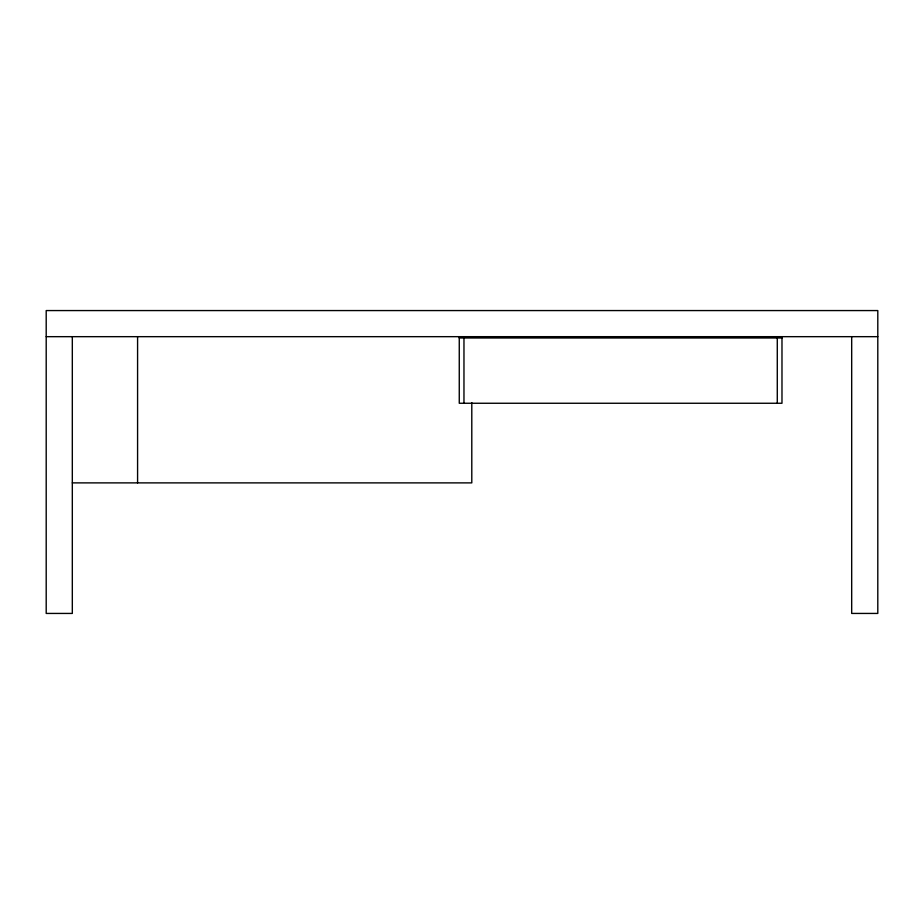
<?xml version="1.0" encoding="UTF-8"?>
<svg xmlns="http://www.w3.org/2000/svg" width="924" height="924" viewBox="0 0 924 924"><rect width="100%" height="100%" fill="white"/><g stroke="black" fill="none" stroke-linecap="round" stroke-linejoin="round"><path stroke-width="1.39" d="M46.2 336.671L877.8 336.671M459.263 337.976L781.981 337.976M72.315 482.882L471.794 482.882L471.794 402.61M851.685 336.671L851.685 613.432L877.8 613.432L877.8 310.568L46.2 310.568L46.2 613.432L72.315 613.432L72.315 336.671M781.981 336.671L781.981 403.257L459.263 403.257L459.263 336.671M777.28 337.976L777.28 403.257M463.964 337.976L463.964 403.257M137.584 336.671L137.584 482.882"/></g></svg>
